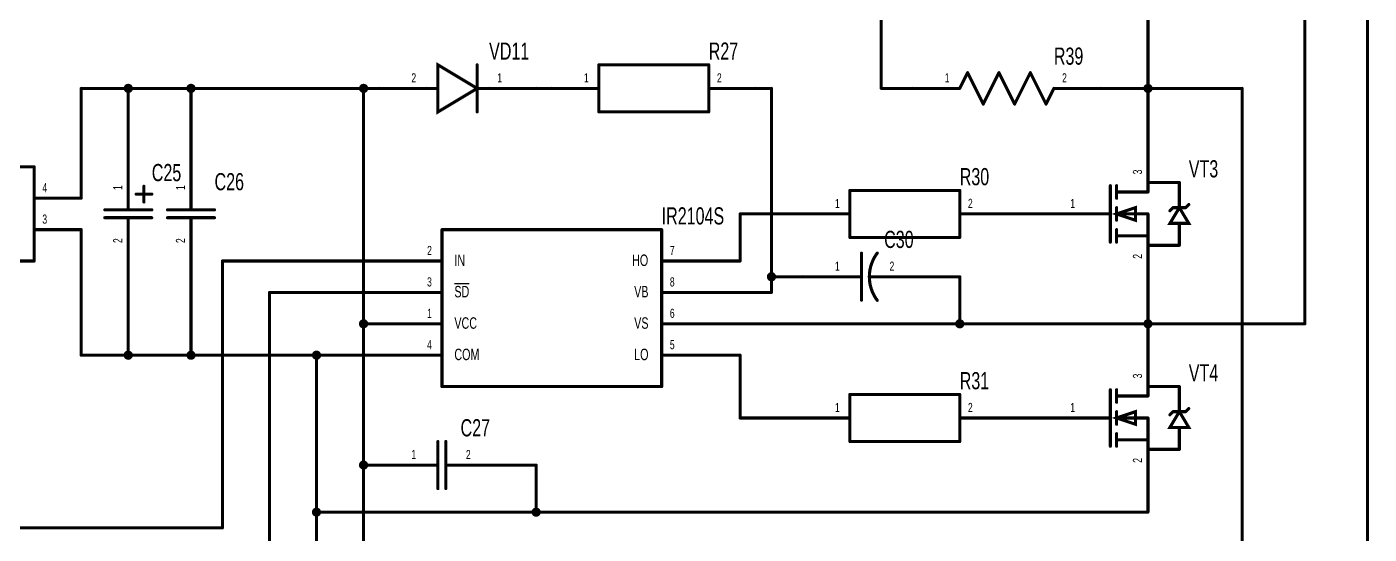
# Model space of a CAD drawing. Extents: x -4.5 to 18.4, y -0.7 to 15.5.
# Drawn here: x 8.827 to 13.105, y 11.06 to 12.676 of the extents above; entities that cross this region are included whole.
import ezdxf
from ezdxf.enums import TextEntityAlignment as Align

# ---------------------------------------------------------------- set-up
doc = ezdxf.new("R2010")
doc.units = 0
doc.header["$MEASUREMENT"] = 0
for name, color, linetype in [('Element', 253, 'Continuous'), ('Net', 50, 'Continuous'), ('Pin', 50, 'Continuous')]:
    doc.layers.add(name, color=color, linetype=linetype)

msp = doc.modelspace()

# ---------------------------------------------------------------- linework, layer by layer
at = {"layer": 'Element', "linetype": 'Continuous'}
for points, const_width in [([(10.262, 12.4804), (10.137, 12.5554), (10.137, 12.4054), (10.262, 12.4804)], 0.0098), ([(10.262, 12.4054), (10.262, 12.5554)], 0.0098), ([(10.65, 12.4054), (10.65, 12.5554)], 0.0098), ([(10.65, 12.5554), (11, 12.5554)], 0.0098), ([(11, 12.5554), (11, 12.4054)], 0.0098), ([(11.8, 12.4804), (11.825, 12.5304)], 0.0098), ([(11.825, 12.5304), (11.875, 12.4304)], 0.0098), ([(11.875, 12.4304), (11.925, 12.5304)], 0.0098), ([(11.925, 12.5304), (11.975, 12.4304)], 0.0098), ([(11.975, 12.4304), (12.025, 12.5304)], 0.0098), ([(12.025, 12.5304), (12.075, 12.4304)], 0.0098), ([(10.1, 12.4804), (10.137, 12.4804)], 0.0098), ([(10.262, 12.4804), (10.3, 12.4804)], 0.0098), ([(12.075, 12.4304), (12.1, 12.4804)], 0.0098), ([(10.65, 12.4054), (11, 12.4054)], 0.0098), ([(8.35, 12.2304), (8.85, 12.2304)], 0.0098), ([(8.85, 12.2304), (8.85, 11.9304)], 0.0098), ([(9.2, 12.1684), (9.2, 12.1184)], 0.0098), ([(11.45, 12.0054), (11.45, 12.1554)], 0.0098), ([(11.45, 12.1554), (11.8, 12.1554)], 0.0098), ([(11.8, 12.1554), (11.8, 12.0054)], 0.0098), ([(12.28, 12.1704), (12.28, 11.9904)], 0.0098), ([(12.3, 12.1704), (12.3, 12.1304)], 0.0098), ([(12.4, 12.1504), (12.3, 12.1504)], 0.0098), ([(12.4, 12.1504), (12.4, 12.1804)], 0.0098), ([(12.4, 12.1804), (12.5, 12.1804)], 0.0098), ([(12.5, 12.1804), (12.5, 12.1004)], 0.0098), ([(9.15, 12.1304), (9.15, 12.0934)], 0.0098), ([(9.175, 12.1434), (9.225, 12.1434)], 0.0098), ([(9.35, 12.1304), (9.35, 12.0934)], 0.0098), ([(12.3, 12.0804), (12.36, 12.0604), (12.36, 12.1004), (12.3, 12.0804)], 0.0098), ([(12.53, 12.1104), (12.52, 12.1004)], 0.0098), ([(9.075, 12.0934), (9.225, 12.0934)], 0.0098), ([(9.075, 12.0684), (9.225, 12.0684)], 0.0098), ([(9.15, 12.0684), (9.15, 12.0304)], 0.0098), ([(9.275, 12.0934), (9.425, 12.0934)], 0.0098), ([(9.275, 12.0684), (9.425, 12.0684)], 0.0098), ([(9.35, 12.0684), (9.35, 12.0304)], 0.0098), ([(12.2, 12.0804), (12.28, 12.0804)], 0.0098), ([(12.3, 12.0604), (12.3, 12.1004)], 0.0098), ([(12.4, 12.0804), (12.3, 12.0804)], 0.0098), ([(12.4, 12.0804), (12.4, 11.9804)], 0.0098), ([(12.5, 12.1004), (12.47, 12.0504), (12.53, 12.0504), (12.5, 12.1004)], 0.0098), ([(12.48, 12.1004), (12.47, 12.0904)], 0.0098), ([(12.52, 12.1004), (12.48, 12.1004)], 0.0098), ([(10.15, 11.5304), (10.15, 12.0304)], 0.0098), ([(10.15, 12.0304), (10.85, 12.0304)], 0.0098), ([(10.85, 12.0304), (10.85, 11.5304)], 0.0098), ([(12.3, 11.9904), (12.3, 12.0304)], 0.0098), ([(12.5, 11.9804), (12.5, 12.0504)], 0.0098), ([(11.45, 12.0054), (11.8, 12.0054)], 0.0098), ([(12.4, 12.0104), (12.3, 12.0104)], 0.0098), ([(12.4, 11.9804), (12.5, 11.9804)], 0.0098), ([(11.487, 11.8054), (11.487, 11.9554)], 0.0098), ([(11.5372, 11.9556), (11.5325, 11.949), (11.5283, 11.9421), (11.5245, 11.935), (11.5213, 11.9276), (11.5185, 11.92), (11.5161, 11.9123), (11.5143, 11.9044), (11.513, 11.8965), (11.5123, 11.8884), (11.512, 11.8804), (11.5123, 11.8723), (11.513, 11.8643), (11.5143, 11.8563), (11.5161, 11.8484), (11.5185, 11.8407), (11.5213, 11.8331), (11.5246, 11.8258), (11.5283, 11.8186), (11.5325, 11.8117), (11.5372, 11.8051)], 0.01), ([(8.35, 11.9304), (8.85, 11.9304)], 0.0098), ([(11.45, 11.8804), (11.487, 11.8804)], 0.0098), ([(11.512, 11.8804), (11.55, 11.8804)], 0.0098), ([(10.15, 11.5304), (10.85, 11.5304)], 0.0098), ([(11.45, 11.3554), (11.45, 11.5054)], 0.0098), ([(11.45, 11.5054), (11.8, 11.5054)], 0.0098), ([(11.8, 11.5054), (11.8, 11.3554)], 0.0098), ([(12.28, 11.5204), (12.28, 11.3404)], 0.0098), ([(12.3, 11.5204), (12.3, 11.4804)], 0.0098), ([(12.4, 11.5004), (12.4, 11.5304)], 0.0098), ([(12.4, 11.5304), (12.5, 11.5304)], 0.0098), ([(12.5, 11.5304), (12.5, 11.4504)], 0.0098), ([(12.4, 11.5004), (12.3, 11.5004)], 0.0098), ([(12.2, 11.4304), (12.28, 11.4304)], 0.0098), ([(12.3, 11.4304), (12.36, 11.4104), (12.36, 11.4504), (12.3, 11.4304)], 0.0098), ([(12.3, 11.4104), (12.3, 11.4504)], 0.0098), ([(12.4, 11.4304), (12.3, 11.4304)], 0.0098), ([(12.4, 11.4304), (12.4, 11.3304)], 0.0098), ([(12.5, 11.4504), (12.47, 11.4004), (12.53, 11.4004), (12.5, 11.4504)], 0.0098), ([(12.48, 11.4504), (12.47, 11.4404)], 0.0098), ([(12.52, 11.4504), (12.48, 11.4504)], 0.0098), ([(12.53, 11.4604), (12.52, 11.4504)], 0.0098), ([(12.3, 11.3404), (12.3, 11.3804)], 0.0098), ([(12.5, 11.3304), (12.5, 11.4004)], 0.0098), ([(10.137, 11.2054), (10.137, 11.3554)], 0.0098), ([(10.162, 11.2054), (10.162, 11.3554)], 0.0098), ([(11.45, 11.3554), (11.8, 11.3554)], 0.0098), ([(12.4, 11.3604), (12.3, 11.3604)], 0.0098), ([(12.4, 11.3304), (12.5, 11.3304)], 0.0098), ([(10.1, 11.2804), (10.137, 11.2804)], 0.0098), ([(10.162, 11.2804), (10.2, 11.2804)], 0.0098)]:
    msp.add_lwpolyline(points, dxfattribs=dict(at, const_width=const_width))
for points, const_width in [([(10.2595, 12.5554, 1), (10.2645, 12.5554, 1), (10.2595, 12.5554, 1)], 0.0049), ([(10.6475, 12.5554, 1), (10.6525, 12.5554, 1), (10.6475, 12.5554, 1)], 0.0049), ([(10.6475, 12.5554, 1), (10.6525, 12.5554, 1), (10.6475, 12.5554, 1)], 0.0049), ([(10.9975, 12.5554, 1), (11.0025, 12.5554, 1), (10.9975, 12.5554, 1)], 0.0049), ([(10.9975, 12.5554, 1), (11.0025, 12.5554, 1), (10.9975, 12.5554, 1)], 0.0049), ([(11.8225, 12.5304, 1), (11.8275, 12.5304, 1), (11.8225, 12.5304, 1)], 0.0049), ([(11.8225, 12.5304, 1), (11.8275, 12.5304, 1), (11.8225, 12.5304, 1)], 0.0049), ([(11.9225, 12.5304, 1), (11.9275, 12.5304, 1), (11.9225, 12.5304, 1)], 0.0049), ([(11.9225, 12.5304, 1), (11.9275, 12.5304, 1), (11.9225, 12.5304, 1)], 0.0049), ([(12.0225, 12.5304, 1), (12.0275, 12.5304, 1), (12.0225, 12.5304, 1)], 0.0049), ([(12.0225, 12.5304, 1), (12.0275, 12.5304, 1), (12.0225, 12.5304, 1)], 0.0049), ([(10.0975, 12.4804, 1), (10.1025, 12.4804, 1), (10.0975, 12.4804, 1)], 0.0049), ([(10.1345, 12.4804, 1), (10.1395, 12.4804, 1), (10.1345, 12.4804, 1)], 0.0049), ([(10.2595, 12.4804, 1), (10.2645, 12.4804, 1), (10.2595, 12.4804, 1)], 0.0049), ([(10.2595, 12.4804, 1), (10.2645, 12.4804, 1), (10.2595, 12.4804, 1)], 0.0049), ([(10.2975, 12.4804, 1), (10.3025, 12.4804, 1), (10.2975, 12.4804, 1)], 0.0049), ([(11.7975, 12.4804, 1), (11.8025, 12.4804, 1), (11.7975, 12.4804, 1)], 0.0049), ([(12.0975, 12.4804, 1), (12.1025, 12.4804, 1), (12.0975, 12.4804, 1)], 0.0049), ([(10.2595, 12.4054, 1), (10.2645, 12.4054, 1), (10.2595, 12.4054, 1)], 0.0049), ([(10.6475, 12.4054, 1), (10.6525, 12.4054, 1), (10.6475, 12.4054, 1)], 0.0049), ([(10.6475, 12.4054, 1), (10.6525, 12.4054, 1), (10.6475, 12.4054, 1)], 0.0049), ([(10.9975, 12.4054, 1), (11.0025, 12.4054, 1), (10.9975, 12.4054, 1)], 0.0049), ([(10.9975, 12.4054, 1), (11.0025, 12.4054, 1), (10.9975, 12.4054, 1)], 0.0049), ([(11.8725, 12.4304, 1), (11.8775, 12.4304, 1), (11.8725, 12.4304, 1)], 0.0049), ([(11.8725, 12.4304, 1), (11.8775, 12.4304, 1), (11.8725, 12.4304, 1)], 0.0049), ([(11.9725, 12.4304, 1), (11.9775, 12.4304, 1), (11.9725, 12.4304, 1)], 0.0049), ([(11.9725, 12.4304, 1), (11.9775, 12.4304, 1), (11.9725, 12.4304, 1)], 0.0049), ([(12.0725, 12.4304, 1), (12.0775, 12.4304, 1), (12.0725, 12.4304, 1)], 0.0049), ([(12.0725, 12.4304, 1), (12.0775, 12.4304, 1), (12.0725, 12.4304, 1)], 0.0049), ([(8.8475, 12.2304, 1), (8.8525, 12.2304, 1), (8.8475, 12.2304, 1)], 0.0049), ([(8.8475, 12.2304, 1), (8.8525, 12.2304, 1), (8.8475, 12.2304, 1)], 0.0049), ([(9.1975, 12.1684, 1), (9.2025, 12.1684, 1), (9.1975, 12.1684, 1)], 0.0049), ([(11.4475, 12.1554, 1), (11.4525, 12.1554, 1), (11.4475, 12.1554, 1)], 0.0049), ([(11.4475, 12.1554, 1), (11.4525, 12.1554, 1), (11.4475, 12.1554, 1)], 0.0049), ([(11.7975, 12.1554, 1), (11.8025, 12.1554, 1), (11.7975, 12.1554, 1)], 0.0049), ([(11.7975, 12.1554, 1), (11.8025, 12.1554, 1), (11.7975, 12.1554, 1)], 0.0049), ([(12.2775, 12.1704, 1), (12.2825, 12.1704, 1), (12.2775, 12.1704, 1)], 0.0049), ([(12.2975, 12.1704, 1), (12.3025, 12.1704, 1), (12.2975, 12.1704, 1)], 0.0049), ([(12.2975, 12.1504, 1), (12.3025, 12.1504, 1), (12.2975, 12.1504, 1)], 0.0049), ([(12.3975, 12.1804, 1), (12.4025, 12.1804, 1), (12.3975, 12.1804, 1)], 0.0049), ([(12.3975, 12.1804, 1), (12.4025, 12.1804, 1), (12.3975, 12.1804, 1)], 0.0049), ([(12.3975, 12.1504, 1), (12.4025, 12.1504, 1), (12.3975, 12.1504, 1)], 0.0049), ([(12.3975, 12.1504, 1), (12.4025, 12.1504, 1), (12.3975, 12.1504, 1)], 0.0049), ([(12.4975, 12.1804, 1), (12.5025, 12.1804, 1), (12.4975, 12.1804, 1)], 0.0049), ([(12.4975, 12.1804, 1), (12.5025, 12.1804, 1), (12.4975, 12.1804, 1)], 0.0049), ([(9.1475, 12.1304, 1), (9.1525, 12.1304, 1), (9.1475, 12.1304, 1)], 0.0049), ([(9.1725, 12.1434, 1), (9.1775, 12.1434, 1), (9.1725, 12.1434, 1)], 0.0049), ([(9.1975, 12.1184, 1), (9.2025, 12.1184, 1), (9.1975, 12.1184, 1)], 0.0049), ([(9.2225, 12.1434, 1), (9.2275, 12.1434, 1), (9.2225, 12.1434, 1)], 0.0049), ([(9.3475, 12.1304, 1), (9.3525, 12.1304, 1), (9.3475, 12.1304, 1)], 0.0049), ([(12.2975, 12.1304, 1), (12.3025, 12.1304, 1), (12.2975, 12.1304, 1)], 0.0049), ([(12.5275, 12.1104, 1), (12.5325, 12.1104, 1), (12.5275, 12.1104, 1)], 0.0049), ([(9.0725, 12.0934, 1), (9.0775, 12.0934, 1), (9.0725, 12.0934, 1)], 0.0049), ([(9.0725, 12.0684, 1), (9.0775, 12.0684, 1), (9.0725, 12.0684, 1)], 0.0049), ([(9.1475, 12.0934, 1), (9.1525, 12.0934, 1), (9.1475, 12.0934, 1)], 0.0049), ([(9.1475, 12.0684, 1), (9.1525, 12.0684, 1), (9.1475, 12.0684, 1)], 0.0049), ([(9.2225, 12.0934, 1), (9.2275, 12.0934, 1), (9.2225, 12.0934, 1)], 0.0049), ([(9.2225, 12.0684, 1), (9.2275, 12.0684, 1), (9.2225, 12.0684, 1)], 0.0049), ([(9.2725, 12.0934, 1), (9.2775, 12.0934, 1), (9.2725, 12.0934, 1)], 0.0049), ([(9.2725, 12.0684, 1), (9.2775, 12.0684, 1), (9.2725, 12.0684, 1)], 0.0049), ([(9.3475, 12.0934, 1), (9.3525, 12.0934, 1), (9.3475, 12.0934, 1)], 0.0049), ([(9.3475, 12.0684, 1), (9.3525, 12.0684, 1), (9.3475, 12.0684, 1)], 0.0049), ([(9.4225, 12.0934, 1), (9.4275, 12.0934, 1), (9.4225, 12.0934, 1)], 0.0049), ([(9.4225, 12.0684, 1), (9.4275, 12.0684, 1), (9.4225, 12.0684, 1)], 0.0049), ([(12.1975, 12.0804, 1), (12.2025, 12.0804, 1), (12.1975, 12.0804, 1)], 0.0049), ([(12.2775, 12.0804, 1), (12.2825, 12.0804, 1), (12.2775, 12.0804, 1)], 0.0049), ([(12.2975, 12.1004, 1), (12.3025, 12.1004, 1), (12.2975, 12.1004, 1)], 0.0049), ([(12.2975, 12.0804, 1), (12.3025, 12.0804, 1), (12.2975, 12.0804, 1)], 0.0049), ([(12.2975, 12.0804, 1), (12.3025, 12.0804, 1), (12.2975, 12.0804, 1)], 0.0049), ([(12.2975, 12.0604, 1), (12.3025, 12.0604, 1), (12.2975, 12.0604, 1)], 0.0049), ([(12.3975, 12.0804, 1), (12.4025, 12.0804, 1), (12.3975, 12.0804, 1)], 0.0049), ([(12.3975, 12.0804, 1), (12.4025, 12.0804, 1), (12.3975, 12.0804, 1)], 0.0049), ([(12.4675, 12.0904, 1), (12.4725, 12.0904, 1), (12.4675, 12.0904, 1)], 0.0049), ([(12.4775, 12.1004, 1), (12.4825, 12.1004, 1), (12.4775, 12.1004, 1)], 0.0049), ([(12.4775, 12.1004, 1), (12.4825, 12.1004, 1), (12.4775, 12.1004, 1)], 0.0049), ([(12.4975, 12.1004, 1), (12.5025, 12.1004, 1), (12.4975, 12.1004, 1)], 0.0049), ([(12.4975, 12.1004, 1), (12.5025, 12.1004, 1), (12.4975, 12.1004, 1)], 0.0049), ([(12.5175, 12.1004, 1), (12.5225, 12.1004, 1), (12.5175, 12.1004, 1)], 0.0049), ([(12.5175, 12.1004, 1), (12.5225, 12.1004, 1), (12.5175, 12.1004, 1)], 0.0049), ([(9.1475, 12.0304, 1), (9.1525, 12.0304, 1), (9.1475, 12.0304, 1)], 0.0049), ([(9.3475, 12.0304, 1), (9.3525, 12.0304, 1), (9.3475, 12.0304, 1)], 0.0049), ([(10.1475, 12.0304, 1), (10.1525, 12.0304, 1), (10.1475, 12.0304, 1)], 0.0049), ([(10.1475, 12.0304, 1), (10.1525, 12.0304, 1), (10.1475, 12.0304, 1)], 0.0049), ([(10.8475, 12.0304, 1), (10.8525, 12.0304, 1), (10.8475, 12.0304, 1)], 0.0049), ([(10.8475, 12.0304, 1), (10.8525, 12.0304, 1), (10.8475, 12.0304, 1)], 0.0049), ([(12.2975, 12.0304, 1), (12.3025, 12.0304, 1), (12.2975, 12.0304, 1)], 0.0049), ([(12.4975, 12.0504, 1), (12.5025, 12.0504, 1), (12.4975, 12.0504, 1)], 0.0049), ([(11.4475, 12.0054, 1), (11.4525, 12.0054, 1), (11.4475, 12.0054, 1)], 0.0049), ([(11.4475, 12.0054, 1), (11.4525, 12.0054, 1), (11.4475, 12.0054, 1)], 0.0049), ([(11.7975, 12.0054, 1), (11.8025, 12.0054, 1), (11.7975, 12.0054, 1)], 0.0049), ([(11.7975, 12.0054, 1), (11.8025, 12.0054, 1), (11.7975, 12.0054, 1)], 0.0049), ([(12.2775, 11.9904, 1), (12.2825, 11.9904, 1), (12.2775, 11.9904, 1)], 0.0049), ([(12.2975, 12.0104, 1), (12.3025, 12.0104, 1), (12.2975, 12.0104, 1)], 0.0049), ([(12.2975, 11.9904, 1), (12.3025, 11.9904, 1), (12.2975, 11.9904, 1)], 0.0049), ([(12.3975, 12.0104, 1), (12.4025, 12.0104, 1), (12.3975, 12.0104, 1)], 0.0049), ([(12.3975, 11.9804, 1), (12.4025, 11.9804, 1), (12.3975, 11.9804, 1)], 0.0049), ([(12.3975, 11.9804, 1), (12.4025, 11.9804, 1), (12.3975, 11.9804, 1)], 0.0049), ([(12.4975, 11.9804, 1), (12.5025, 11.9804, 1), (12.4975, 11.9804, 1)], 0.0049), ([(12.4975, 11.9804, 1), (12.5025, 11.9804, 1), (12.4975, 11.9804, 1)], 0.0049), ([(11.4845, 11.9554, 1), (11.4895, 11.9554, 1), (11.4845, 11.9554, 1)], 0.0049), ([(11.5347, 11.9556, 1), (11.5397, 11.9556, 1), (11.5347, 11.9556, 1)], 0.005), ([(8.8475, 11.9304, 1), (8.8525, 11.9304, 1), (8.8475, 11.9304, 1)], 0.0049), ([(8.8475, 11.9304, 1), (8.8525, 11.9304, 1), (8.8475, 11.9304, 1)], 0.0049), ([(11.4475, 11.8804, 1), (11.4525, 11.8804, 1), (11.4475, 11.8804, 1)], 0.0049), ([(11.4845, 11.8804, 1), (11.4895, 11.8804, 1), (11.4845, 11.8804, 1)], 0.0049), ([(11.5095, 11.8804, 1), (11.5145, 11.8804, 1), (11.5095, 11.8804, 1)], 0.0049), ([(11.5475, 11.8804, 1), (11.5525, 11.8804, 1), (11.5475, 11.8804, 1)], 0.0049), ([(11.4845, 11.8054, 1), (11.4895, 11.8054, 1), (11.4845, 11.8054, 1)], 0.0049), ([(11.5347, 11.8051, 1), (11.5397, 11.8051, 1), (11.5347, 11.8051, 1)], 0.005), ([(10.1475, 11.5304, 1), (10.1525, 11.5304, 1), (10.1475, 11.5304, 1)], 0.0049), ([(10.1475, 11.5304, 1), (10.1525, 11.5304, 1), (10.1475, 11.5304, 1)], 0.0049), ([(10.8475, 11.5304, 1), (10.8525, 11.5304, 1), (10.8475, 11.5304, 1)], 0.0049), ([(10.8475, 11.5304, 1), (10.8525, 11.5304, 1), (10.8475, 11.5304, 1)], 0.0049), ([(11.4475, 11.5054, 1), (11.4525, 11.5054, 1), (11.4475, 11.5054, 1)], 0.0049), ([(11.4475, 11.5054, 1), (11.4525, 11.5054, 1), (11.4475, 11.5054, 1)], 0.0049), ([(11.7975, 11.5054, 1), (11.8025, 11.5054, 1), (11.7975, 11.5054, 1)], 0.0049), ([(11.7975, 11.5054, 1), (11.8025, 11.5054, 1), (11.7975, 11.5054, 1)], 0.0049), ([(12.2775, 11.5204, 1), (12.2825, 11.5204, 1), (12.2775, 11.5204, 1)], 0.0049), ([(12.2975, 11.5204, 1), (12.3025, 11.5204, 1), (12.2975, 11.5204, 1)], 0.0049), ([(12.3975, 11.5304, 1), (12.4025, 11.5304, 1), (12.3975, 11.5304, 1)], 0.0049), ([(12.3975, 11.5304, 1), (12.4025, 11.5304, 1), (12.3975, 11.5304, 1)], 0.0049), ([(12.4975, 11.5304, 1), (12.5025, 11.5304, 1), (12.4975, 11.5304, 1)], 0.0049), ([(12.4975, 11.5304, 1), (12.5025, 11.5304, 1), (12.4975, 11.5304, 1)], 0.0049), ([(12.2975, 11.5004, 1), (12.3025, 11.5004, 1), (12.2975, 11.5004, 1)], 0.0049), ([(12.2975, 11.4804, 1), (12.3025, 11.4804, 1), (12.2975, 11.4804, 1)], 0.0049), ([(12.3975, 11.5004, 1), (12.4025, 11.5004, 1), (12.3975, 11.5004, 1)], 0.0049), ([(12.3975, 11.5004, 1), (12.4025, 11.5004, 1), (12.3975, 11.5004, 1)], 0.0049), ([(12.5275, 11.4604, 1), (12.5325, 11.4604, 1), (12.5275, 11.4604, 1)], 0.0049), ([(12.1975, 11.4304, 1), (12.2025, 11.4304, 1), (12.1975, 11.4304, 1)], 0.0049), ([(12.2775, 11.4304, 1), (12.2825, 11.4304, 1), (12.2775, 11.4304, 1)], 0.0049), ([(12.2975, 11.4504, 1), (12.3025, 11.4504, 1), (12.2975, 11.4504, 1)], 0.0049), ([(12.2975, 11.4304, 1), (12.3025, 11.4304, 1), (12.2975, 11.4304, 1)], 0.0049), ([(12.2975, 11.4304, 1), (12.3025, 11.4304, 1), (12.2975, 11.4304, 1)], 0.0049), ([(12.3975, 11.4304, 1), (12.4025, 11.4304, 1), (12.3975, 11.4304, 1)], 0.0049), ([(12.3975, 11.4304, 1), (12.4025, 11.4304, 1), (12.3975, 11.4304, 1)], 0.0049), ([(12.4675, 11.4404, 1), (12.4725, 11.4404, 1), (12.4675, 11.4404, 1)], 0.0049), ([(12.4775, 11.4504, 1), (12.4825, 11.4504, 1), (12.4775, 11.4504, 1)], 0.0049), ([(12.4775, 11.4504, 1), (12.4825, 11.4504, 1), (12.4775, 11.4504, 1)], 0.0049), ([(12.4975, 11.4504, 1), (12.5025, 11.4504, 1), (12.4975, 11.4504, 1)], 0.0049), ([(12.4975, 11.4504, 1), (12.5025, 11.4504, 1), (12.4975, 11.4504, 1)], 0.0049), ([(12.5175, 11.4504, 1), (12.5225, 11.4504, 1), (12.5175, 11.4504, 1)], 0.0049), ([(12.5175, 11.4504, 1), (12.5225, 11.4504, 1), (12.5175, 11.4504, 1)], 0.0049), ([(12.2975, 11.4104, 1), (12.3025, 11.4104, 1), (12.2975, 11.4104, 1)], 0.0049), ([(12.2975, 11.3804, 1), (12.3025, 11.3804, 1), (12.2975, 11.3804, 1)], 0.0049), ([(12.4975, 11.4004, 1), (12.5025, 11.4004, 1), (12.4975, 11.4004, 1)], 0.0049), ([(10.1345, 11.3554, 1), (10.1395, 11.3554, 1), (10.1345, 11.3554, 1)], 0.0049), ([(10.1595, 11.3554, 1), (10.1645, 11.3554, 1), (10.1595, 11.3554, 1)], 0.0049), ([(11.4475, 11.3554, 1), (11.4525, 11.3554, 1), (11.4475, 11.3554, 1)], 0.0049), ([(11.4475, 11.3554, 1), (11.4525, 11.3554, 1), (11.4475, 11.3554, 1)], 0.0049), ([(11.7975, 11.3554, 1), (11.8025, 11.3554, 1), (11.7975, 11.3554, 1)], 0.0049), ([(11.7975, 11.3554, 1), (11.8025, 11.3554, 1), (11.7975, 11.3554, 1)], 0.0049), ([(12.2775, 11.3404, 1), (12.2825, 11.3404, 1), (12.2775, 11.3404, 1)], 0.0049), ([(12.2975, 11.3604, 1), (12.3025, 11.3604, 1), (12.2975, 11.3604, 1)], 0.0049), ([(12.2975, 11.3404, 1), (12.3025, 11.3404, 1), (12.2975, 11.3404, 1)], 0.0049), ([(12.3975, 11.3604, 1), (12.4025, 11.3604, 1), (12.3975, 11.3604, 1)], 0.0049), ([(12.3975, 11.3304, 1), (12.4025, 11.3304, 1), (12.3975, 11.3304, 1)], 0.0049), ([(12.3975, 11.3304, 1), (12.4025, 11.3304, 1), (12.3975, 11.3304, 1)], 0.0049), ([(12.4975, 11.3304, 1), (12.5025, 11.3304, 1), (12.4975, 11.3304, 1)], 0.0049), ([(12.4975, 11.3304, 1), (12.5025, 11.3304, 1), (12.4975, 11.3304, 1)], 0.0049), ([(10.0975, 11.2804, 1), (10.1025, 11.2804, 1), (10.0975, 11.2804, 1)], 0.0049), ([(10.1345, 11.2804, 1), (10.1395, 11.2804, 1), (10.1345, 11.2804, 1)], 0.0049), ([(10.1595, 11.2804, 1), (10.1645, 11.2804, 1), (10.1595, 11.2804, 1)], 0.0049), ([(10.1975, 11.2804, 1), (10.2025, 11.2804, 1), (10.1975, 11.2804, 1)], 0.0049), ([(10.1345, 11.2054, 1), (10.1395, 11.2054, 1), (10.1345, 11.2054, 1)], 0.0049), ([(10.1595, 11.2054, 1), (10.1645, 11.2054, 1), (10.1595, 11.2054, 1)], 0.0049)]:
    msp.add_lwpolyline(points, format="xyb", dxfattribs=dict(at, const_width=const_width))
at = {"layer": 'Net', "linetype": 'Continuous', "const_width": 0.0098}
for points in [[(11.55, 12.4804), (11.55, 13.591)], [(12.4, 12.4804), (12.4, 13.591)], [(12.9, 11.7304), (12.9, 13.591)], [(13.1, 10.3304), (13.1, 13.591)], [(9.1402, 12.4804), (9.1406, 12.4773), (9.142, 12.4746), (9.1442, 12.4724), (9.147, 12.471), (9.15, 12.4705), (9.153, 12.471), (9.1558, 12.4724), (9.158, 12.4746), (9.1594, 12.4773), (9.1598, 12.4804), (9.1594, 12.4834), (9.158, 12.4861), (9.1558, 12.4883), (9.153, 12.4897), (9.15, 12.4902), (9.147, 12.4897), (9.1442, 12.4883), (9.142, 12.4861), (9.1406, 12.4834), (9.1402, 12.4804)], [(9.3402, 12.4804), (9.3406, 12.4773), (9.342, 12.4746), (9.3442, 12.4724), (9.347, 12.471), (9.35, 12.4705), (9.353, 12.471), (9.3558, 12.4724), (9.358, 12.4746), (9.3594, 12.4773), (9.3598, 12.4804), (9.3594, 12.4834), (9.358, 12.4861), (9.3558, 12.4883), (9.353, 12.4897), (9.35, 12.4902), (9.347, 12.4897), (9.3442, 12.4883), (9.342, 12.4861), (9.3406, 12.4834), (9.3402, 12.4804)], [(9.8902, 12.4804), (9.8906, 12.4773), (9.892, 12.4746), (9.8942, 12.4724), (9.897, 12.471), (9.9, 12.4705), (9.903, 12.471), (9.9058, 12.4724), (9.908, 12.4746), (9.9094, 12.4773), (9.9098, 12.4804), (9.9094, 12.4834), (9.908, 12.4861), (9.9058, 12.4883), (9.903, 12.4897), (9.9, 12.4902), (9.897, 12.4897), (9.8942, 12.4883), (9.892, 12.4861), (9.8906, 12.4834), (9.8902, 12.4804)], [(12.3902, 12.4804), (12.3906, 12.4773), (12.392, 12.4746), (12.3942, 12.4724), (12.397, 12.471), (12.4, 12.4705), (12.403, 12.471), (12.4058, 12.4724), (12.408, 12.4746), (12.4094, 12.4773), (12.4098, 12.4804), (12.4094, 12.4834), (12.408, 12.4861), (12.4058, 12.4883), (12.403, 12.4897), (12.4, 12.4902), (12.397, 12.4897), (12.3942, 12.4883), (12.392, 12.4861), (12.3906, 12.4834), (12.3902, 12.4804)], [(12.3902, 12.4804), (12.3906, 12.4773), (12.392, 12.4746), (12.3942, 12.4724), (12.397, 12.471), (12.4, 12.4705), (12.403, 12.471), (12.4058, 12.4724), (12.408, 12.4746), (12.4094, 12.4773), (12.4098, 12.4804), (12.4094, 12.4834), (12.408, 12.4861), (12.4058, 12.4883), (12.403, 12.4897), (12.4, 12.4902), (12.397, 12.4897), (12.3942, 12.4883), (12.392, 12.4861), (12.3906, 12.4834), (12.3902, 12.4804)], [(9, 12.1304), (9, 12.4804)], [(9, 12.4804), (9.35, 12.4804)], [(9.15, 12.2804), (9.15, 12.4804)], [(9.9, 12.4804), (9.35, 12.4804)], [(9.35, 12.4804), (9.35, 12.2804)], [(9.95, 12.4804), (9.9, 12.4804)], [(9.9, 12.4804), (9.9, 11.7304)], [(9.9, 12.4804), (9.9, 12.4804)], [(9.9, 12.4804), (9.9, 12.4804)], [(10.45, 12.4804), (10.5, 12.4804)], [(11.15, 12.4804), (11.2, 12.4804)], [(11.2, 12.4804), (11.2, 11.8804)], [(11.65, 12.4804), (11.55, 12.4804)], [(12.25, 12.4804), (12.4, 12.4804)], [(12.4, 12.3304), (12.4, 12.4804)], [(12.4, 12.4804), (12.7, 12.4804)], [(12.4, 12.4804), (12.4, 12.4804)], [(12.7, 12.4804), (12.7, 11.0304)], [(11.1, 11.9304), (11.1, 12.0804)], [(11.1, 12.0804), (11.3, 12.0804)], [(12.05, 12.0804), (11.95, 12.0804)], [(9, 12.0304), (9, 11.6304)], [(9.45, 11.0804), (9.45, 11.9304)], [(9.45, 11.9304), (10, 11.9304)], [(11, 11.9304), (11.1, 11.9304)], [(11.1902, 11.8804), (11.1906, 11.8773), (11.192, 11.8746), (11.1942, 11.8724), (11.197, 11.871), (11.2, 11.8705), (11.203, 11.871), (11.2058, 11.8724), (11.208, 11.8746), (11.2094, 11.8773), (11.2098, 11.8804), (11.2094, 11.8834), (11.208, 11.8861), (11.2058, 11.8883), (11.203, 11.8897), (11.2, 11.8902), (11.197, 11.8897), (11.1942, 11.8883), (11.192, 11.8861), (11.1906, 11.8834), (11.1902, 11.8804)], [(9.15, 11.8804), (9.15, 11.6304)], [(9.35, 11.8804), (9.35, 11.6304)], [(11.2, 11.8304), (11.2, 11.8804)], [(11.2, 11.8804), (11.3, 11.8804)], [(11.7, 11.8804), (11.8, 11.8804)], [(11.8, 11.8804), (11.8, 11.7304)], [(9.6, 10.4304), (9.6, 11.8304)], [(9.6, 11.8304), (10, 11.8304)], [(11, 11.8304), (11.2, 11.8304)], [(12.4, 11.8304), (12.4, 11.7304)], [(9.8902, 11.7304), (9.8906, 11.7273), (9.892, 11.7246), (9.8942, 11.7224), (9.897, 11.721), (9.9, 11.7205), (9.903, 11.721), (9.9058, 11.7224), (9.908, 11.7246), (9.9094, 11.7273), (9.9098, 11.7304), (9.9094, 11.7334), (9.908, 11.7361), (9.9058, 11.7383), (9.903, 11.7397), (9.9, 11.7402), (9.897, 11.7397), (9.8942, 11.7383), (9.892, 11.7361), (9.8906, 11.7334), (9.8902, 11.7304)], [(10, 11.7304), (9.9, 11.7304)], [(9.9, 11.7304), (9.9, 10.3304)], [(11, 11.7304), (12.9, 11.7304)], [(11.7902, 11.7304), (11.7906, 11.7273), (11.792, 11.7246), (11.7942, 11.7224), (11.797, 11.721), (11.8, 11.7205), (11.803, 11.721), (11.8058, 11.7224), (11.808, 11.7246), (11.8094, 11.7273), (11.8098, 11.7304), (11.8094, 11.7334), (11.808, 11.7361), (11.8058, 11.7383), (11.803, 11.7397), (11.8, 11.7402), (11.797, 11.7397), (11.7942, 11.7383), (11.792, 11.7361), (11.7906, 11.7334), (11.7902, 11.7304)], [(12.3902, 11.7304), (12.3906, 11.7273), (12.392, 11.7246), (12.3942, 11.7224), (12.397, 11.721), (12.4, 11.7205), (12.403, 11.721), (12.4058, 11.7224), (12.408, 11.7246), (12.4094, 11.7273), (12.4098, 11.7304), (12.4094, 11.7334), (12.408, 11.7361), (12.4058, 11.7383), (12.403, 11.7397), (12.4, 11.7402), (12.397, 11.7397), (12.3942, 11.7383), (12.392, 11.7361), (12.3906, 11.7334), (12.3902, 11.7304)], [(12.3902, 11.7304), (12.3906, 11.7273), (12.392, 11.7246), (12.3942, 11.7224), (12.397, 11.721), (12.4, 11.7205), (12.403, 11.721), (12.4058, 11.7224), (12.408, 11.7246), (12.4094, 11.7273), (12.4098, 11.7304), (12.4094, 11.7334), (12.408, 11.7361), (12.4058, 11.7383), (12.403, 11.7397), (12.4, 11.7402), (12.397, 11.7397), (12.3942, 11.7383), (12.392, 11.7361), (12.3906, 11.7334), (12.3902, 11.7304)], [(12.4, 11.6804), (12.4, 11.7304)], [(9.1402, 11.6304), (9.1406, 11.6273), (9.142, 11.6246), (9.1442, 11.6224), (9.147, 11.621), (9.15, 11.6205), (9.153, 11.621), (9.1558, 11.6224), (9.158, 11.6246), (9.1594, 11.6273), (9.1598, 11.6304), (9.1594, 11.6334), (9.158, 11.6361), (9.1558, 11.6383), (9.153, 11.6397), (9.15, 11.6402), (9.147, 11.6397), (9.1442, 11.6383), (9.142, 11.6361), (9.1406, 11.6334), (9.1402, 11.6304)], [(9.3402, 11.6304), (9.3406, 11.6273), (9.342, 11.6246), (9.3442, 11.6224), (9.347, 11.621), (9.35, 11.6205), (9.353, 11.621), (9.3558, 11.6224), (9.358, 11.6246), (9.3594, 11.6273), (9.3598, 11.6304), (9.3594, 11.6334), (9.358, 11.6361), (9.3558, 11.6383), (9.353, 11.6397), (9.35, 11.6402), (9.347, 11.6397), (9.3442, 11.6383), (9.342, 11.6361), (9.3406, 11.6334), (9.3402, 11.6304)], [(9.7402, 11.6304), (9.7406, 11.6273), (9.742, 11.6246), (9.7442, 11.6224), (9.747, 11.621), (9.75, 11.6205), (9.753, 11.621), (9.7558, 11.6224), (9.758, 11.6246), (9.7594, 11.6273), (9.7598, 11.6304), (9.7594, 11.6334), (9.758, 11.6361), (9.7558, 11.6383), (9.753, 11.6397), (9.75, 11.6402), (9.747, 11.6397), (9.7442, 11.6383), (9.742, 11.6361), (9.7406, 11.6334), (9.7402, 11.6304)], [(9, 11.6304), (9.75, 11.6304)], [(9.75, 10.2304), (9.75, 11.6304)], [(9.75, 11.6304), (10, 11.6304)], [(11, 11.6304), (11.1, 11.6304)], [(11.1, 11.6304), (11.1, 11.4304)], [(11.1, 11.4304), (11.3, 11.4304)], [(12.05, 11.4304), (11.95, 11.4304)], [(9.8902, 11.2804), (9.8906, 11.2773), (9.892, 11.2746), (9.8942, 11.2724), (9.897, 11.271), (9.9, 11.2705), (9.903, 11.271), (9.9058, 11.2724), (9.908, 11.2746), (9.9094, 11.2773), (9.9098, 11.2804), (9.9094, 11.2834), (9.908, 11.2861), (9.9058, 11.2883), (9.903, 11.2897), (9.9, 11.2902), (9.897, 11.2897), (9.8942, 11.2883), (9.892, 11.2861), (9.8906, 11.2834), (9.8902, 11.2804)], [(9.95, 11.2804), (9.9, 11.2804)], [(10.35, 11.2804), (10.45, 11.2804)], [(10.45, 11.2804), (10.45, 11.1304)], [(12.4, 11.1804), (12.4, 11.1304)], [(9.7402, 11.1304), (9.7406, 11.1273), (9.742, 11.1246), (9.7442, 11.1224), (9.747, 11.121), (9.75, 11.1205), (9.753, 11.121), (9.7558, 11.1224), (9.758, 11.1246), (9.7594, 11.1273), (9.7598, 11.1304), (9.7594, 11.1334), (9.758, 11.1361), (9.7558, 11.1383), (9.753, 11.1397), (9.75, 11.1402), (9.747, 11.1397), (9.7442, 11.1383), (9.742, 11.1361), (9.7406, 11.1334), (9.7402, 11.1304)], [(12.4, 11.1304), (9.75, 11.1304)], [(10.4402, 11.1304), (10.4406, 11.1273), (10.442, 11.1246), (10.4442, 11.1224), (10.447, 11.121), (10.45, 11.1205), (10.453, 11.121), (10.4558, 11.1224), (10.458, 11.1246), (10.4594, 11.1273), (10.4598, 11.1304), (10.4594, 11.1334), (10.458, 11.1361), (10.4558, 11.1383), (10.453, 11.1397), (10.45, 11.1402), (10.447, 11.1397), (10.4442, 11.1383), (10.442, 11.1361), (10.4406, 11.1334), (10.4402, 11.1304)], [(8.5, 11.0804), (9.45, 11.0804)]]:
    msp.add_lwpolyline(points, dxfattribs=at)
at = {"layer": 'Net', "linetype": 'Continuous', "const_width": 0.0049}
for points in [[(8.9975, 12.4804, 1), (9.0025, 12.4804, 1), (8.9975, 12.4804, 1)], [(8.9975, 12.4804, 1), (9.0025, 12.4804, 1), (8.9975, 12.4804, 1)], [(9.1377, 12.4804, 1), (9.1426, 12.4804, 1), (9.1377, 12.4804, 1)], [(9.1475, 12.4804, 1), (9.1525, 12.4804, 1), (9.1475, 12.4804, 1)], [(9.3377, 12.4804, 1), (9.3426, 12.4804, 1), (9.3377, 12.4804, 1)], [(9.3475, 12.4804, 1), (9.3525, 12.4804, 1), (9.3475, 12.4804, 1)], [(9.3475, 12.4804, 1), (9.3525, 12.4804, 1), (9.3475, 12.4804, 1)], [(9.3475, 12.4804, 1), (9.3525, 12.4804, 1), (9.3475, 12.4804, 1)], [(9.8877, 12.4804, 1), (9.8926, 12.4804, 1), (9.8877, 12.4804, 1)], [(9.8975, 12.4804, 1), (9.9025, 12.4804, 1), (9.8975, 12.4804, 1)], [(9.8975, 12.4804, 1), (9.9025, 12.4804, 1), (9.8975, 12.4804, 1)], [(9.8975, 12.4804, 1), (9.9025, 12.4804, 1), (9.8975, 12.4804, 1)], [(9.8975, 12.4804, 1), (9.9025, 12.4804, 1), (9.8975, 12.4804, 1)], [(9.8975, 12.4804, 1), (9.9025, 12.4804, 1), (9.8975, 12.4804, 1)], [(9.9475, 12.4804, 1), (9.9525, 12.4804, 1), (9.9475, 12.4804, 1)], [(10.4475, 12.4804, 1), (10.4525, 12.4804, 1), (10.4475, 12.4804, 1)], [(10.4975, 12.4804, 1), (10.5025, 12.4804, 1), (10.4975, 12.4804, 1)], [(11.1475, 12.4804, 1), (11.1525, 12.4804, 1), (11.1475, 12.4804, 1)], [(11.1975, 12.4804, 1), (11.2025, 12.4804, 1), (11.1975, 12.4804, 1)], [(11.1975, 12.4804, 1), (11.2025, 12.4804, 1), (11.1975, 12.4804, 1)], [(11.5475, 12.4804, 1), (11.5525, 12.4804, 1), (11.5475, 12.4804, 1)], [(11.5475, 12.4804, 1), (11.5525, 12.4804, 1), (11.5475, 12.4804, 1)], [(11.6475, 12.4804, 1), (11.6525, 12.4804, 1), (11.6475, 12.4804, 1)], [(12.2475, 12.4804, 1), (12.2525, 12.4804, 1), (12.2475, 12.4804, 1)], [(12.3877, 12.4804, 1), (12.3926, 12.4804, 1), (12.3877, 12.4804, 1)], [(12.3877, 12.4804, 1), (12.3926, 12.4804, 1), (12.3877, 12.4804, 1)], [(12.3975, 12.4804, 1), (12.4025, 12.4804, 1), (12.3975, 12.4804, 1)], [(12.3975, 12.4804, 1), (12.4025, 12.4804, 1), (12.3975, 12.4804, 1)], [(12.3975, 12.4804, 1), (12.4025, 12.4804, 1), (12.3975, 12.4804, 1)], [(12.3975, 12.4804, 1), (12.4025, 12.4804, 1), (12.3975, 12.4804, 1)], [(12.3975, 12.4804, 1), (12.4025, 12.4804, 1), (12.3975, 12.4804, 1)], [(12.6975, 12.4804, 1), (12.7025, 12.4804, 1), (12.6975, 12.4804, 1)], [(12.6975, 12.4804, 1), (12.7025, 12.4804, 1), (12.6975, 12.4804, 1)], [(12.3975, 12.3304, 1), (12.4025, 12.3304, 1), (12.3975, 12.3304, 1)], [(9.1475, 12.2804, 1), (9.1525, 12.2804, 1), (9.1475, 12.2804, 1)], [(9.3475, 12.2804, 1), (9.3525, 12.2804, 1), (9.3475, 12.2804, 1)], [(8.9975, 12.1304, 1), (9.0025, 12.1304, 1), (8.9975, 12.1304, 1)], [(11.0975, 12.0804, 1), (11.1025, 12.0804, 1), (11.0975, 12.0804, 1)], [(11.0975, 12.0804, 1), (11.1025, 12.0804, 1), (11.0975, 12.0804, 1)], [(11.2975, 12.0804, 1), (11.3025, 12.0804, 1), (11.2975, 12.0804, 1)], [(11.9475, 12.0804, 1), (11.9525, 12.0804, 1), (11.9475, 12.0804, 1)], [(12.0475, 12.0804, 1), (12.0525, 12.0804, 1), (12.0475, 12.0804, 1)], [(8.9975, 12.0304, 1), (9.0025, 12.0304, 1), (8.9975, 12.0304, 1)], [(9.4475, 11.9304, 1), (9.4525, 11.9304, 1), (9.4475, 11.9304, 1)], [(9.4475, 11.9304, 1), (9.4525, 11.9304, 1), (9.4475, 11.9304, 1)], [(9.9975, 11.9304, 1), (10.0025, 11.9304, 1), (9.9975, 11.9304, 1)], [(10.9975, 11.9304, 1), (11.0025, 11.9304, 1), (10.9975, 11.9304, 1)], [(11.0975, 11.9304, 1), (11.1025, 11.9304, 1), (11.0975, 11.9304, 1)], [(11.0975, 11.9304, 1), (11.1025, 11.9304, 1), (11.0975, 11.9304, 1)], [(9.1475, 11.8804, 1), (9.1525, 11.8804, 1), (9.1475, 11.8804, 1)], [(9.3475, 11.8804, 1), (9.3525, 11.8804, 1), (9.3475, 11.8804, 1)], [(11.1877, 11.8804, 1), (11.1926, 11.8804, 1), (11.1877, 11.8804, 1)], [(11.1975, 11.8804, 1), (11.2025, 11.8804, 1), (11.1975, 11.8804, 1)], [(11.1975, 11.8804, 1), (11.2025, 11.8804, 1), (11.1975, 11.8804, 1)], [(11.1975, 11.8804, 1), (11.2025, 11.8804, 1), (11.1975, 11.8804, 1)], [(11.2975, 11.8804, 1), (11.3025, 11.8804, 1), (11.2975, 11.8804, 1)], [(11.6975, 11.8804, 1), (11.7025, 11.8804, 1), (11.6975, 11.8804, 1)], [(11.7975, 11.8804, 1), (11.8025, 11.8804, 1), (11.7975, 11.8804, 1)], [(11.7975, 11.8804, 1), (11.8025, 11.8804, 1), (11.7975, 11.8804, 1)], [(9.5975, 11.8304, 1), (9.6025, 11.8304, 1), (9.5975, 11.8304, 1)], [(9.5975, 11.8304, 1), (9.6025, 11.8304, 1), (9.5975, 11.8304, 1)], [(9.9975, 11.8304, 1), (10.0025, 11.8304, 1), (9.9975, 11.8304, 1)], [(10.9975, 11.8304, 1), (11.0025, 11.8304, 1), (10.9975, 11.8304, 1)], [(11.1975, 11.8304, 1), (11.2025, 11.8304, 1), (11.1975, 11.8304, 1)], [(11.1975, 11.8304, 1), (11.2025, 11.8304, 1), (11.1975, 11.8304, 1)], [(12.3975, 11.8304, 1), (12.4025, 11.8304, 1), (12.3975, 11.8304, 1)], [(9.8877, 11.7304, 1), (9.8926, 11.7304, 1), (9.8877, 11.7304, 1)], [(9.8975, 11.7304, 1), (9.9025, 11.7304, 1), (9.8975, 11.7304, 1)], [(9.8975, 11.7304, 1), (9.9025, 11.7304, 1), (9.8975, 11.7304, 1)], [(9.8975, 11.7304, 1), (9.9025, 11.7304, 1), (9.8975, 11.7304, 1)], [(9.9975, 11.7304, 1), (10.0025, 11.7304, 1), (9.9975, 11.7304, 1)], [(10.9975, 11.7304, 1), (11.0025, 11.7304, 1), (10.9975, 11.7304, 1)], [(11.7877, 11.7304, 1), (11.7926, 11.7304, 1), (11.7877, 11.7304, 1)], [(11.7975, 11.7304, 1), (11.8025, 11.7304, 1), (11.7975, 11.7304, 1)], [(12.3877, 11.7304, 1), (12.3926, 11.7304, 1), (12.3877, 11.7304, 1)], [(12.3877, 11.7304, 1), (12.3926, 11.7304, 1), (12.3877, 11.7304, 1)], [(12.3975, 11.7304, 1), (12.4025, 11.7304, 1), (12.3975, 11.7304, 1)], [(12.3975, 11.7304, 1), (12.4025, 11.7304, 1), (12.3975, 11.7304, 1)], [(12.8975, 11.7304, 1), (12.9025, 11.7304, 1), (12.8975, 11.7304, 1)], [(12.8975, 11.7304, 1), (12.9025, 11.7304, 1), (12.8975, 11.7304, 1)], [(12.3975, 11.6804, 1), (12.4025, 11.6804, 1), (12.3975, 11.6804, 1)], [(8.9975, 11.6304, 1), (9.0025, 11.6304, 1), (8.9975, 11.6304, 1)], [(8.9975, 11.6304, 1), (9.0025, 11.6304, 1), (8.9975, 11.6304, 1)], [(9.1377, 11.6304, 1), (9.1426, 11.6304, 1), (9.1377, 11.6304, 1)], [(9.1475, 11.6304, 1), (9.1525, 11.6304, 1), (9.1475, 11.6304, 1)], [(9.3377, 11.6304, 1), (9.3426, 11.6304, 1), (9.3377, 11.6304, 1)], [(9.3475, 11.6304, 1), (9.3525, 11.6304, 1), (9.3475, 11.6304, 1)], [(9.7377, 11.6304, 1), (9.7426, 11.6304, 1), (9.7377, 11.6304, 1)], [(9.7475, 11.6304, 1), (9.7525, 11.6304, 1), (9.7475, 11.6304, 1)], [(9.7475, 11.6304, 1), (9.7525, 11.6304, 1), (9.7475, 11.6304, 1)], [(9.7475, 11.6304, 1), (9.7525, 11.6304, 1), (9.7475, 11.6304, 1)], [(9.9975, 11.6304, 1), (10.0025, 11.6304, 1), (9.9975, 11.6304, 1)], [(10.9975, 11.6304, 1), (11.0025, 11.6304, 1), (10.9975, 11.6304, 1)], [(11.0975, 11.6304, 1), (11.1025, 11.6304, 1), (11.0975, 11.6304, 1)], [(11.0975, 11.6304, 1), (11.1025, 11.6304, 1), (11.0975, 11.6304, 1)], [(11.0975, 11.4304, 1), (11.1025, 11.4304, 1), (11.0975, 11.4304, 1)], [(11.0975, 11.4304, 1), (11.1025, 11.4304, 1), (11.0975, 11.4304, 1)], [(11.2975, 11.4304, 1), (11.3025, 11.4304, 1), (11.2975, 11.4304, 1)], [(11.9475, 11.4304, 1), (11.9525, 11.4304, 1), (11.9475, 11.4304, 1)], [(12.0475, 11.4304, 1), (12.0525, 11.4304, 1), (12.0475, 11.4304, 1)], [(9.8877, 11.2804, 1), (9.8926, 11.2804, 1), (9.8877, 11.2804, 1)], [(9.8975, 11.2804, 1), (9.9025, 11.2804, 1), (9.8975, 11.2804, 1)], [(9.9475, 11.2804, 1), (9.9525, 11.2804, 1), (9.9475, 11.2804, 1)], [(10.3475, 11.2804, 1), (10.3525, 11.2804, 1), (10.3475, 11.2804, 1)], [(10.4475, 11.2804, 1), (10.4525, 11.2804, 1), (10.4475, 11.2804, 1)], [(10.4475, 11.2804, 1), (10.4525, 11.2804, 1), (10.4475, 11.2804, 1)], [(12.3975, 11.1804, 1), (12.4025, 11.1804, 1), (12.3975, 11.1804, 1)], [(9.7377, 11.1304, 1), (9.7426, 11.1304, 1), (9.7377, 11.1304, 1)], [(9.7475, 11.1304, 1), (9.7525, 11.1304, 1), (9.7475, 11.1304, 1)], [(10.4377, 11.1304, 1), (10.4426, 11.1304, 1), (10.4377, 11.1304, 1)], [(10.4475, 11.1304, 1), (10.4525, 11.1304, 1), (10.4475, 11.1304, 1)], [(12.3975, 11.1304, 1), (12.4025, 11.1304, 1), (12.3975, 11.1304, 1)], [(12.3975, 11.1304, 1), (12.4025, 11.1304, 1), (12.3975, 11.1304, 1)], [(9.4475, 11.0804, 1), (9.4525, 11.0804, 1), (9.4475, 11.0804, 1)], [(9.4475, 11.0804, 1), (9.4525, 11.0804, 1), (9.4475, 11.0804, 1)]]:
    msp.add_lwpolyline(points, format="xyb", dxfattribs=at)
at = {"layer": 'Pin', "linetype": 'Continuous', "const_width": 0.0049}
for points in [[(9.9475, 12.4804, 1), (9.9525, 12.4804, 1), (9.9475, 12.4804, 1)], [(10.0975, 12.4804, 1), (10.1025, 12.4804, 1), (10.0975, 12.4804, 1)], [(10.2975, 12.4804, 1), (10.3025, 12.4804, 1), (10.2975, 12.4804, 1)], [(10.4475, 12.4804, 1), (10.4525, 12.4804, 1), (10.4475, 12.4804, 1)], [(10.4975, 12.4804, 1), (10.5025, 12.4804, 1), (10.4975, 12.4804, 1)], [(10.6475, 12.4804, 1), (10.6525, 12.4804, 1), (10.6475, 12.4804, 1)], [(10.9975, 12.4804, 1), (11.0025, 12.4804, 1), (10.9975, 12.4804, 1)], [(11.1475, 12.4804, 1), (11.1525, 12.4804, 1), (11.1475, 12.4804, 1)], [(11.6475, 12.4804, 1), (11.6525, 12.4804, 1), (11.6475, 12.4804, 1)], [(11.7975, 12.4804, 1), (11.8025, 12.4804, 1), (11.7975, 12.4804, 1)], [(12.0975, 12.4804, 1), (12.1025, 12.4804, 1), (12.0975, 12.4804, 1)], [(12.2475, 12.4804, 1), (12.2525, 12.4804, 1), (12.2475, 12.4804, 1)], [(12.3975, 12.3304, 1), (12.4025, 12.3304, 1), (12.3975, 12.3304, 1)], [(9.1475, 12.2804, 1), (9.1525, 12.2804, 1), (9.1475, 12.2804, 1)], [(9.3475, 12.2804, 1), (9.3525, 12.2804, 1), (9.3475, 12.2804, 1)], [(12.3975, 12.1804, 1), (12.4025, 12.1804, 1), (12.3975, 12.1804, 1)], [(8.8475, 12.1304, 1), (8.8525, 12.1304, 1), (8.8475, 12.1304, 1)], [(8.9975, 12.1304, 1), (9.0025, 12.1304, 1), (8.9975, 12.1304, 1)], [(9.1475, 12.1304, 1), (9.1525, 12.1304, 1), (9.1475, 12.1304, 1)], [(9.3475, 12.1304, 1), (9.3525, 12.1304, 1), (9.3475, 12.1304, 1)], [(11.2975, 12.0804, 1), (11.3025, 12.0804, 1), (11.2975, 12.0804, 1)], [(11.4475, 12.0804, 1), (11.4525, 12.0804, 1), (11.4475, 12.0804, 1)], [(11.7975, 12.0804, 1), (11.8025, 12.0804, 1), (11.7975, 12.0804, 1)], [(11.9475, 12.0804, 1), (11.9525, 12.0804, 1), (11.9475, 12.0804, 1)], [(12.0475, 12.0804, 1), (12.0525, 12.0804, 1), (12.0475, 12.0804, 1)], [(12.1975, 12.0804, 1), (12.2025, 12.0804, 1), (12.1975, 12.0804, 1)], [(8.8475, 12.0304, 1), (8.8525, 12.0304, 1), (8.8475, 12.0304, 1)], [(8.9975, 12.0304, 1), (9.0025, 12.0304, 1), (8.9975, 12.0304, 1)], [(9.1475, 12.0304, 1), (9.1525, 12.0304, 1), (9.1475, 12.0304, 1)], [(9.3475, 12.0304, 1), (9.3525, 12.0304, 1), (9.3475, 12.0304, 1)], [(12.3975, 11.9804, 1), (12.4025, 11.9804, 1), (12.3975, 11.9804, 1)], [(9.9975, 11.9304, 1), (10.0025, 11.9304, 1), (9.9975, 11.9304, 1)], [(10.1475, 11.9304, 1), (10.1525, 11.9304, 1), (10.1475, 11.9304, 1)], [(10.8475, 11.9304, 1), (10.8525, 11.9304, 1), (10.8475, 11.9304, 1)], [(10.9975, 11.9304, 1), (11.0025, 11.9304, 1), (10.9975, 11.9304, 1)], [(9.1475, 11.8804, 1), (9.1525, 11.8804, 1), (9.1475, 11.8804, 1)], [(9.3475, 11.8804, 1), (9.3525, 11.8804, 1), (9.3475, 11.8804, 1)], [(11.2975, 11.8804, 1), (11.3025, 11.8804, 1), (11.2975, 11.8804, 1)], [(11.4475, 11.8804, 1), (11.4525, 11.8804, 1), (11.4475, 11.8804, 1)], [(11.5475, 11.8804, 1), (11.5525, 11.8804, 1), (11.5475, 11.8804, 1)], [(11.6975, 11.8804, 1), (11.7025, 11.8804, 1), (11.6975, 11.8804, 1)], [(9.9975, 11.8304, 1), (10.0025, 11.8304, 1), (9.9975, 11.8304, 1)], [(10.1475, 11.8304, 1), (10.1525, 11.8304, 1), (10.1475, 11.8304, 1)], [(10.8475, 11.8304, 1), (10.8525, 11.8304, 1), (10.8475, 11.8304, 1)], [(10.9975, 11.8304, 1), (11.0025, 11.8304, 1), (10.9975, 11.8304, 1)], [(12.3975, 11.8304, 1), (12.4025, 11.8304, 1), (12.3975, 11.8304, 1)], [(9.9975, 11.7304, 1), (10.0025, 11.7304, 1), (9.9975, 11.7304, 1)], [(10.1475, 11.7304, 1), (10.1525, 11.7304, 1), (10.1475, 11.7304, 1)], [(10.8475, 11.7304, 1), (10.8525, 11.7304, 1), (10.8475, 11.7304, 1)], [(10.9975, 11.7304, 1), (11.0025, 11.7304, 1), (10.9975, 11.7304, 1)], [(12.3975, 11.6804, 1), (12.4025, 11.6804, 1), (12.3975, 11.6804, 1)], [(9.9975, 11.6304, 1), (10.0025, 11.6304, 1), (9.9975, 11.6304, 1)], [(10.1475, 11.6304, 1), (10.1525, 11.6304, 1), (10.1475, 11.6304, 1)], [(10.8475, 11.6304, 1), (10.8525, 11.6304, 1), (10.8475, 11.6304, 1)], [(10.9975, 11.6304, 1), (11.0025, 11.6304, 1), (10.9975, 11.6304, 1)], [(12.3975, 11.5304, 1), (12.4025, 11.5304, 1), (12.3975, 11.5304, 1)], [(11.2975, 11.4304, 1), (11.3025, 11.4304, 1), (11.2975, 11.4304, 1)], [(11.4475, 11.4304, 1), (11.4525, 11.4304, 1), (11.4475, 11.4304, 1)], [(11.7975, 11.4304, 1), (11.8025, 11.4304, 1), (11.7975, 11.4304, 1)], [(11.9475, 11.4304, 1), (11.9525, 11.4304, 1), (11.9475, 11.4304, 1)], [(12.0475, 11.4304, 1), (12.0525, 11.4304, 1), (12.0475, 11.4304, 1)], [(12.1975, 11.4304, 1), (12.2025, 11.4304, 1), (12.1975, 11.4304, 1)], [(12.3975, 11.3304, 1), (12.4025, 11.3304, 1), (12.3975, 11.3304, 1)], [(9.9475, 11.2804, 1), (9.9525, 11.2804, 1), (9.9475, 11.2804, 1)], [(10.0975, 11.2804, 1), (10.1025, 11.2804, 1), (10.0975, 11.2804, 1)], [(10.1975, 11.2804, 1), (10.2025, 11.2804, 1), (10.1975, 11.2804, 1)], [(10.3475, 11.2804, 1), (10.3525, 11.2804, 1), (10.3475, 11.2804, 1)], [(12.3975, 11.1804, 1), (12.4025, 11.1804, 1), (12.3975, 11.1804, 1)]]:
    msp.add_lwpolyline(points, format="xyb", dxfattribs=at)
at = {"layer": 'Pin', "linetype": 'Continuous', "const_width": 0.0098}
for points in [[(10.1, 12.4804), (9.95, 12.4804)], [(10.3, 12.4804), (10.45, 12.4804)], [(10.65, 12.4804), (10.5, 12.4804)], [(11, 12.4804), (11.15, 12.4804)], [(11.8, 12.4804), (11.65, 12.4804)], [(12.1, 12.4804), (12.25, 12.4804)], [(12.4, 12.1804), (12.4, 12.3304)], [(9.15, 12.1304), (9.15, 12.2804)], [(9.35, 12.1304), (9.35, 12.2804)], [(8.85, 12.1304), (9, 12.1304)], [(11.45, 12.0804), (11.3, 12.0804)], [(11.8, 12.0804), (11.95, 12.0804)], [(12.2, 12.0804), (12.05, 12.0804)], [(8.85, 12.0304), (9, 12.0304)], [(9.15, 12.0304), (9.15, 11.8804)], [(9.35, 12.0304), (9.35, 11.8804)], [(12.4, 11.9804), (12.4, 11.8304)], [(10.15, 11.9304), (10, 11.9304)], [(10.85, 11.9304), (11, 11.9304)], [(11.45, 11.8804), (11.3, 11.8804)], [(11.55, 11.8804), (11.7, 11.8804)], [(10.15, 11.8304), (10, 11.8304)], [(10.85, 11.8304), (11, 11.8304)], [(10.15, 11.7304), (10, 11.7304)], [(10.85, 11.7304), (11, 11.7304)], [(12.4, 11.5304), (12.4, 11.6804)], [(10.15, 11.6304), (10, 11.6304)], [(10.85, 11.6304), (11, 11.6304)], [(11.45, 11.4304), (11.3, 11.4304)], [(11.8, 11.4304), (11.95, 11.4304)], [(12.2, 11.4304), (12.05, 11.4304)], [(12.4, 11.3304), (12.4, 11.1804)], [(10.1, 11.2804), (9.95, 11.2804)], [(10.2, 11.2804), (10.35, 11.2804)]]:
    msp.add_lwpolyline(points, dxfattribs=at)

# ---------------------------------------------------------------- texts
at = {"layer": 'Element', "width": 0.7}
for s, p in [('VD11', (10.3, 12.5554)), ('R27', (11, 12.5554)), ('R39', (12.1, 12.5394)), ('C25', (9.225, 12.1684)), ('VT3', (12.53, 12.1804)), ('C26', (9.425, 12.1394)), ('R30', (11.8, 12.1554)), ('IR2104S', (10.85, 12.0304)), ('C30', (11.5591, 11.9556)), ('VT4', (12.53, 11.5304)), ('R31', (11.8, 11.5054)), ('C27', (10.2091, 11.3554))]:
    msp.add_text(s, height=0.0547, dxfattribs=at).set_placement(p, align=Align.BOTTOM_LEFT)
at = {"layer": 'Pin', "width": 0.7}
for s, height, p in [('2', 0.0292, (10.0524, 12.5285)), ('1', 0.0292, (10.3262, 12.5285)), ('1', 0.0292, (10.6024, 12.5285)), ('2', 0.0292, (11.0262, 12.5285)), ('1', 0.0292, (11.7524, 12.5285)), ('2', 0.0292, (12.1262, 12.5285)), ('4', 0.0292, (8.8762, 12.1785)), ('1', 0.0292, (11.4024, 12.1285)), ('2', 0.0292, (11.8262, 12.1285)), ('1', 0.0292, (12.1524, 12.1285)), ('3', 0.0292, (8.8762, 12.0785)), ('2', 0.0292, (10.1024, 11.9785)), ('IN', 0.0365, (10.1894, 11.9511)), ('HO', 0.0365, (10.7559, 11.9511)), ('7', 0.0292, (10.8762, 11.9785)), ('1', 0.0292, (11.4024, 11.9285)), ('2', 0.0292, (11.5762, 11.9285)), ('3', 0.0292, (10.1024, 11.8785)), ('%%oSD', 0.0365, (10.1894, 11.8511)), ('VB', 0.0365, (10.7625, 11.8511)), ('8', 0.0292, (10.8762, 11.8785)), ('1', 0.0292, (10.1024, 11.7785)), ('6', 0.0292, (10.8762, 11.7785)), ('VCC', 0.0365, (10.1894, 11.7511)), ('VS', 0.0365, (10.7625, 11.7511)), ('4', 0.0292, (10.1024, 11.6785)), ('COM', 0.0365, (10.1894, 11.6511)), ('LO', 0.0365, (10.7625, 11.6511)), ('5', 0.0292, (10.8762, 11.6785)), ('1', 0.0292, (11.4024, 11.4785)), ('2', 0.0292, (11.8262, 11.4785)), ('1', 0.0292, (12.1524, 11.4785)), ('1', 0.0292, (10.0524, 11.3285)), ('2', 0.0292, (10.2262, 11.3285))]:
    msp.add_text(s, height=height, dxfattribs=at).set_placement(p, align=Align.TOP_LEFT)
for s, p in [('3', (12.3519, 12.2066)), ('1', (9.1019, 12.1566)), ('1', (9.3019, 12.1566)), ('2', (9.1019, 11.9877)), ('2', (9.3019, 11.9877)), ('2', (12.3519, 11.9377)), ('3', (12.3519, 11.5566)), ('2', (12.3519, 11.2877))]:
    msp.add_text(s, height=0.0292, rotation=90, dxfattribs=at).set_placement(p, align=Align.TOP_LEFT)

doc.saveas('drawing.dxf')
